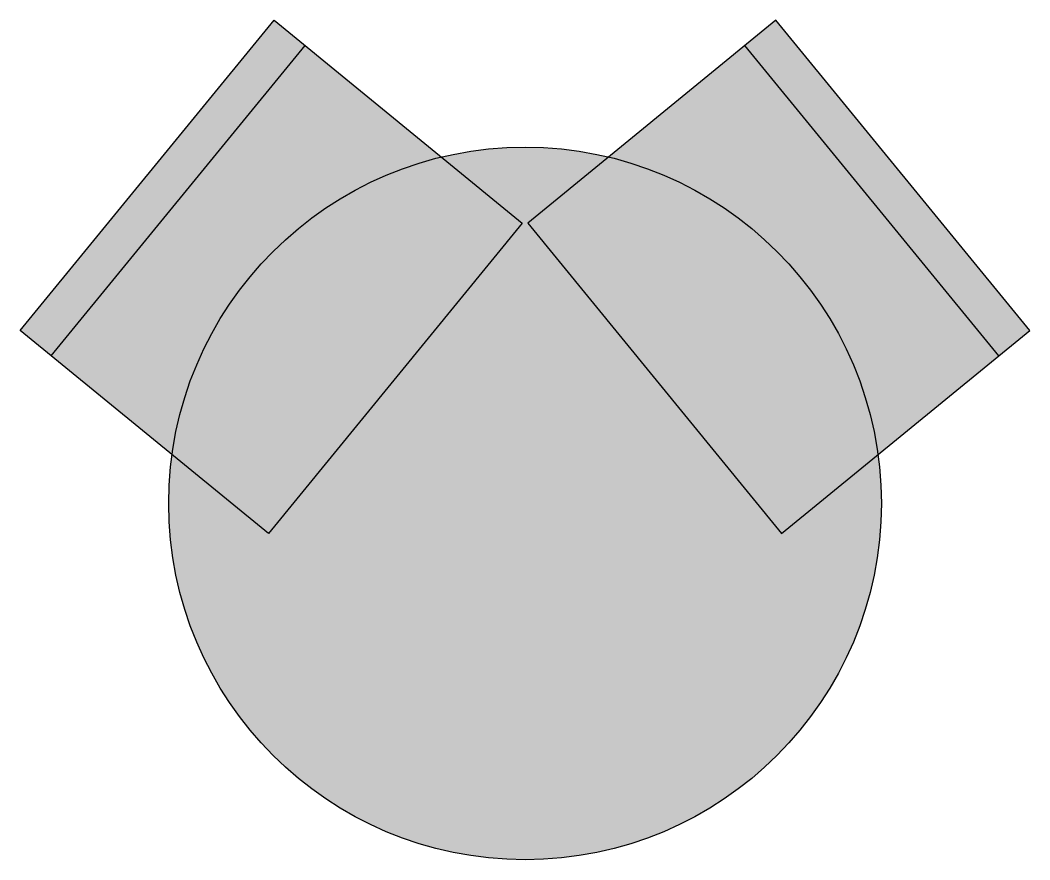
# Model space of a CAD drawing. Header units: inches. Extents: x -55 to 844, y -103 to 167.
# Drawn here: x 598.693 to 599.827, y 0.203 to 1.146 of the extents above; entities that cross this region are included whole.
import ezdxf

# ---------------------------------------------------------------- set-up
doc = ezdxf.new("R2010")
doc.units = ezdxf.units.IN
doc.header["$MEASUREMENT"] = 0
doc.layers.add('AI-Hatch mob', color=254, linetype='Continuous')
doc.layers.add('AI-Mob', color=2, linetype='Continuous')

# ---------------------------------------------------------------- blocks, each defined once
blk = doc.blocks.new('mesinha')
at = {"layer": 'AI-Hatch mob'}
for color, points in [(31, [(-0.5667, 0.9642), (-0.2817, 1.3125), (-0.2469, 1.284), (-0.5319, 0.9357)]), (31, [(0.5667, 0.9642), (0.2817, 1.3125), (0.2469, 1.284), (0.5319, 0.9357)]), (254, [(-0.5319, 0.9357), (-0.2469, 1.284), (-0.0031, 1.0845), (-0.2881, 0.7362)]), (254, [(0.5319, 0.9357), (0.2469, 1.284), (0.0031, 1.0845), (0.2881, 0.7362)])]:
    blk.add_hatch(color=color, dxfattribs=at).paths.add_polyline_path(points)
h = blk.add_hatch(color=31, dxfattribs=at)
edge = h.paths.add_edge_path()
edge.add_arc((0, 0.77), 0.4, 0, 360)
for p, q in [((-0.5319, 0.9357), (-0.2469, 1.284)), ((0.5319, 0.9357), (0.2469, 1.284))]:
    blk.add_line(p, q)
for points in [[(-0.2881, 0.7362), (-0.5667, 0.9642), (-0.2817, 1.3125), (-0.0031, 1.0845)], [(0.2881, 0.7362), (0.5667, 0.9642), (0.2817, 1.3125), (0.0031, 1.0845)]]:
    blk.add_lwpolyline(points, close=True)
blk.add_circle((0, 0.77), 0.4)

msp = doc.modelspace()

# ---------------------------------------------------------------- block references
at = {"layer": 'AI-Mob'}
msp.add_blockref('mesinha', (599.2602, -0.1666), dxfattribs=at)

doc.saveas('drawing.dxf')
